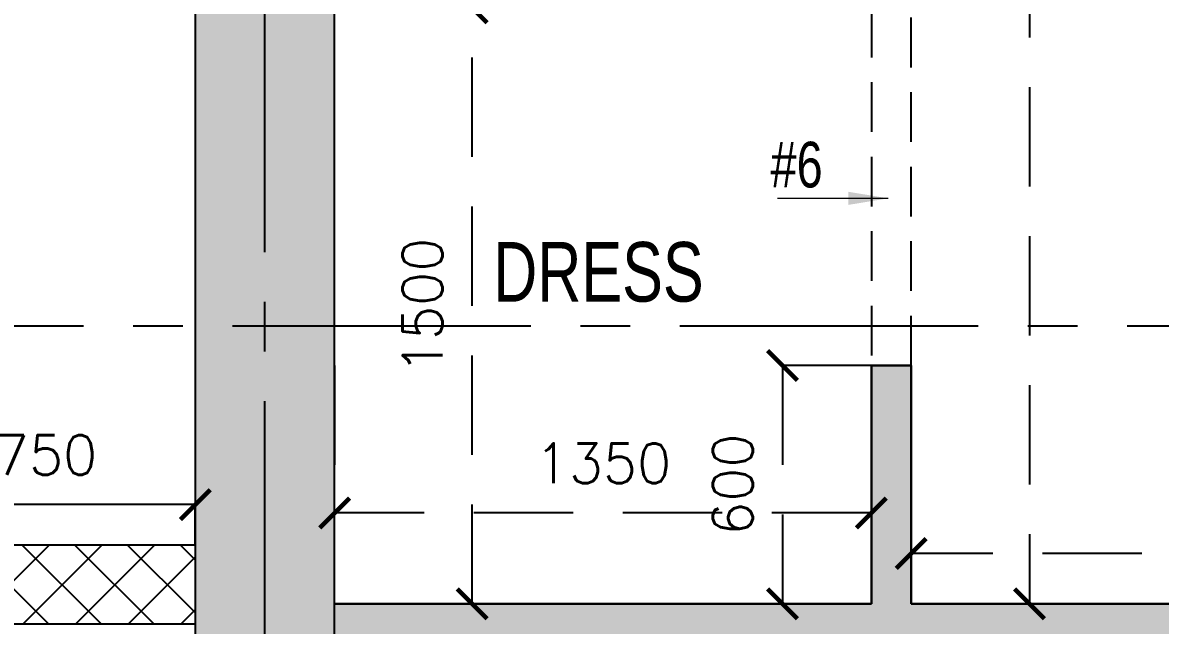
# Model space of a CAD drawing. Header units: millimetres. Extents: x 1124992 to 1258557, y -5767803 to -5695799.
# Drawn here: x 1184398 to 1187259, y -5714803 to -5713286 of the extents above; entities that cross this region are included whole.
import ezdxf

# ---------------------------------------------------------------- set-up
doc = ezdxf.new("R2010")
doc.units = ezdxf.units.MM
doc.header["$LTSCALE"] = 1000
doc.header["$MEASUREMENT"] = 0
for name, pattern in [('$1$AUDIT_D_120904163729-0', [0]), ('$36$HIDDEN', [0.375, 0.25, -0.125]), ('3BHK-A$0$AUDIT_D_120904163729-0', [0]), ('3BHK-A$0$HIDDEN', [0.375, 0.25, -0.125]), ('AUDIT_D_120904163729-0', [0]), ('T8(T9 IS SIMILAR) - DIMENSION & TEXTING$0$HIDDEN', [0.375, 0.25, -0.125]), ('T8(T9 IS SIMILAR) - TYPICAL FLOOR ELEVATION$0$AUDIT_D_120904163729-0', [0]), ('T8(T9 IS SIMILAR) - TYPICAL FLOOR ELEVATION$0$HIDDEN', [0.375, 0.25, -0.125]), ('T8_REFUGE COLUMNS$0$CENTER2', [1.125, 0.75, -0.125, 0.125, -0.125])]:
    doc.linetypes.add(name, pattern=pattern)
doc.layers.get('0').update_dxf_attribs({"linetype": 'AUDIT_D_120904163729-0'})
for name, color, linetype in [('$0$A-HATCH -160', 251, '$1$AUDIT_D_120904163729-0'), ('$21$A-DIMENSIONS', 2, '$36$HIDDEN'), ('3BHK-A$0$A-HATCH -160', 251, '3BHK-A$0$AUDIT_D_120904163729-0'), ('3BHK-A$0$CUT-OUT', 49, 'Continuous'), ('T8(T9 IS SIMILAR) - DIMENSION & TEXTING$0$A-DIMENSIONS', 2, 'T8(T9 IS SIMILAR) - DIMENSION & TEXTING$0$HIDDEN'), ('T8(T9 IS SIMILAR) - TYPICAL FLOOR ELEVATION$0$A-DIM', 1, 'T8(T9 IS SIMILAR) - TYPICAL FLOOR ELEVATION$0$AUDIT_D_120904163729-0'), ('T8(T9 IS SIMILAR) - TYPICAL FLOOR ELEVATION$0$A-WALL HATCH', 252, 'T8(T9 IS SIMILAR) - TYPICAL FLOOR ELEVATION$0$AUDIT_D_120904163729-0'), ('T8(T9 IS SIMILAR) - TYPICAL FLOOR ELEVATION$0$A-WALL-FEATURES', 6, 'T8(T9 IS SIMILAR) - TYPICAL FLOOR ELEVATION$0$AUDIT_D_120904163729-0'), ('T8_REFUGE COLUMNS$0$A-CENTERLINE', 193, 'T8_REFUGE COLUMNS$0$CENTER2'), ('T8_REFUGE COLUMNS$0$A-RCC COLS', 3, 'Continuous'), ('T8_TYPICAL COLUMNS$0$A-RCC COLS', 3, 'Continuous')]:
    doc.layers.add(name, color=color, linetype=linetype)
for name, color, linetype, lineweight in [('3BHK-A$0$A-WALL- 160', 6, 'Continuous', 30), ('T8(T9 IS SIMILAR) - DIMENSION & TEXTING$0$a-Text', 4, 'Continuous', 0), ('T8(T9 IS SIMILAR) - DIMENSION & TEXTING$0$R0-18-10-2014-T1-1st Podium Floor Plan$0$Text', 2, 'Continuous', 0), ('T8(T9 IS SIMILAR)$0$D&W', 8, 'Continuous', 25)]:
    doc.layers.add(name, color=color, linetype=linetype, lineweight=lineweight)
doc.layers.add('T8_REFUGE COLUMNS$1$COL-HATCH', color=7, linetype='Continuous', lineweight=25, true_color=0xa3a3a3)
doc.styles.add('T8(T9 IS SIMILAR) - DIMENSION & TEXTING$0$ARIAL ARROW', font='swisscl.ttf')
doc.styles.add('T8(T9 IS SIMILAR) - DIMENSION & TEXTING$0$Romans 1', font='romans.shx', dxfattribs={"height": 100})
doc.styles.add('T8(T9 IS SIMILAR) - DIMENSION & TEXTING$0$Tahoma', font='tahoma.ttf')
doc.styles.add('T8(T9 IS SIMILAR) - TYPICAL FLOOR ELEVATION$0$Romans 1', font='romans.shx', dxfattribs={"height": 100})
doc.dimstyles.new('T8(T9 IS SIMILAR) - DIMENSION & TEXTING$0$ALPINE S', dxfattribs={"dimscale": 0, "dimtxt": 100, "dimasz": 75, "dimexe": 0, "dimexo": 0, "dimgap": 75, "dimtad": 1, "dimdec": 0, "dimzin": 0, "dimdsep": 46, "dimtxsty": 'T8(T9 IS SIMILAR) - DIMENSION & TEXTING$0$Romans 1', "dimblk": 'T8(T9 IS SIMILAR) - DIMENSION & TEXTING$0$_ArchTick', "dimcen": 0.09, "dimclrd": 256, "dimclre": 256, "dimclrt": 7, "dimadec": 0, "dimazin": 0, "dimtfac": 1, "dimtdec": 0, "dimtofl": 0, "dimtmove": 1, "dimatfit": 0, "dimldrblk": 'T8(T9 IS SIMILAR) - DIMENSION & TEXTING$0$_Open90', "dimfxl": 1, "dimtolj": 1, "dimtzin": 0, "dimarcsym": 0})
doc.dimstyles.new('T8(T9 IS SIMILAR) - DIMENSION & TEXTING$0$SAMATA STD', dxfattribs={"dimtxt": 100, "dimasz": 50, "dimexe": 50, "dimexo": 50, "dimgap": 10, "dimtad": 0, "dimdec": 0, "dimrnd": 5, "dimzin": 0, "dimdsep": 46, "dimtxsty": 'T8(T9 IS SIMILAR) - DIMENSION & TEXTING$0$Tahoma', "dimblk": 'T8(T9 IS SIMILAR) - DIMENSION & TEXTING$0$_Origin2', "dimcen": -50, "dimdle": 50, "dimclrd": 7, "dimclre": 7, "dimclrt": 7, "dimadec": 0, "dimazin": 0, "dimtfac": 1, "dimtdec": 0, "dimtmove": 1, "dimatfit": 3, "dimfxl": 150, "dimtfill": 1, "dimtolj": 1, "dimtzin": 0, "dimlwd": -1, "dimlwe": -1, "dimarcsym": 0})
doc.dimstyles.new('T8(T9 IS SIMILAR) - TYPICAL FLOOR ELEVATION$0$ALPINE S', dxfattribs={"dimscale": 0, "dimtxt": 100, "dimasz": 75, "dimexe": 0, "dimexo": 0, "dimgap": 75, "dimtad": 1, "dimdec": 0, "dimzin": 0, "dimdsep": 46, "dimtxsty": 'T8(T9 IS SIMILAR) - TYPICAL FLOOR ELEVATION$0$Romans 1', "dimblk": 'T8(T9 IS SIMILAR) - TYPICAL FLOOR ELEVATION$0$_ArchTick', "dimcen": 0.09, "dimclrd": 256, "dimclre": 256, "dimclrt": 7, "dimadec": 0, "dimazin": 0, "dimtfac": 1, "dimtdec": 0, "dimtofl": 0, "dimtmove": 1, "dimatfit": 0, "dimldrblk": 'T8(T9 IS SIMILAR) - TYPICAL FLOOR ELEVATION$0$_Open90', "dimfxl": 1, "dimtolj": 1, "dimtzin": 0, "dimarcsym": 0})

# ---------------------------------------------------------------- blocks, each defined once
blk = doc.blocks.new('T8(T9 IS SIMILAR) - DIMENSION & TEXTING$0$_ArchTick')
at = {"color": 0, "linetype": 'ByBlock', "const_width": 0.15}
blk.add_lwpolyline([(-0.5, -0.5), (0.5, 0.5)], dxfattribs=at)
blk = doc.blocks.new('*D296')
at = {"layer": 'T8(T9 IS SIMILAR) - DIMENSION & TEXTING$0$A-DIMENSIONS', "linetype": 'T8(T9 IS SIMILAR) - DIMENSION & TEXTING$0$HIDDEN', "lineweight": -2, "transparency": 16777216}
for p, q in [((1188712.8, -5714398.7), (1188712.8, -5714621.8)), ((1186632.7, -5714448.7), (1186632.7, -5714621.8))]:
    blk.add_line(p, q, dxfattribs=at)
at = {"layer": 'T8(T9 IS SIMILAR) - DIMENSION & TEXTING$0$A-DIMENSIONS', "lineweight": -2, "transparency": 16777216}
blk.add_line((1188712.8, -5714621.8), (1186632.7, -5714621.8), dxfattribs=at)
at = {"layer": 'T8(T9 IS SIMILAR) - DIMENSION & TEXTING$0$A-DIMENSIONS', "linetype": 'ByBlock', "lineweight": -2, "transparency": 16777216, "xscale": 75, "yscale": 75, "zscale": 75, "rotation": 180}
blk.add_blockref('T8(T9 IS SIMILAR) - DIMENSION & TEXTING$0$_ArchTick', (1186632.7, -5714621.8), dxfattribs=at)
at = {"layer": 'T8(T9 IS SIMILAR) - DIMENSION & TEXTING$0$A-DIMENSIONS', "linetype": 'ByBlock', "lineweight": -2, "transparency": 16777216, "xscale": 75, "yscale": 75, "zscale": 75}
blk.add_blockref('T8(T9 IS SIMILAR) - DIMENSION & TEXTING$0$_ArchTick', (1188712.8, -5714621.8), dxfattribs=at)
at = {"layer": 'T8(T9 IS SIMILAR) - DIMENSION & TEXTING$0$A-DIMENSIONS', "color": 7, "linetype": 'ByBlock', "transparency": 16777216, "insert": (1187672.7, -5714496.8), "char_height": 100, "attachment_point": 5, "style": 'T8(T9 IS SIMILAR) - DIMENSION & TEXTING$0$Romans 1'}
blk.add_mtext('\\A1;2080', dxfattribs=at)
blk = doc.blocks.new('T8(T9 IS SIMILAR) - DIMENSION & TEXTING$0$_Open90')
at = {"color": 0, "linetype": 'ByBlock', "lineweight": -2}
for p, q in [((-0.5, 0.5), (0, 0)), ((0, 0), (-1, 0)), ((0, 0), (-0.5, -0.5))]:
    blk.add_line(p, q, dxfattribs=at)
blk = doc.blocks.new('*D297')
at = {"layer": 'T8(T9 IS SIMILAR) - DIMENSION & TEXTING$0$A-DIMENSIONS', "linetype": 'T8(T9 IS SIMILAR) - DIMENSION & TEXTING$0$HIDDEN', "lineweight": -2, "transparency": 16777216}
for p, q in [((1186532.7, -5714148.7), (1186309.2, -5714148.7)), ((1186532.7, -5714748.7), (1186309.2, -5714748.7))]:
    blk.add_line(p, q, dxfattribs=at)
at = {"layer": 'T8(T9 IS SIMILAR) - DIMENSION & TEXTING$0$A-DIMENSIONS', "lineweight": -2, "transparency": 16777216}
blk.add_line((1186309.2, -5714148.7), (1186309.2, -5714748.7), dxfattribs=at)
at = {"layer": 'T8(T9 IS SIMILAR) - DIMENSION & TEXTING$0$A-DIMENSIONS', "linetype": 'ByBlock', "lineweight": -2, "transparency": 16777216, "xscale": 75, "yscale": 75, "zscale": 75}
for p, rotation in [((1186309.2, -5714148.7), 90), ((1186309.2, -5714748.7), 270)]:
    blk.add_blockref('T8(T9 IS SIMILAR) - DIMENSION & TEXTING$0$_ArchTick', p, dxfattribs=dict(at, rotation=rotation))
at = {"layer": 'T8(T9 IS SIMILAR) - DIMENSION & TEXTING$0$A-DIMENSIONS', "color": 7, "linetype": 'ByBlock', "transparency": 16777216, "insert": (1186184.2, -5714448.7), "char_height": 100, "attachment_point": 5, "rotation": 90, "style": 'T8(T9 IS SIMILAR) - DIMENSION & TEXTING$0$Romans 1'}
blk.add_mtext('\\A1;600', dxfattribs=at)
blk = doc.blocks.new('*D298')
at = {"layer": 'T8(T9 IS SIMILAR) - DIMENSION & TEXTING$0$A-DIMENSIONS', "linetype": 'T8(T9 IS SIMILAR) - DIMENSION & TEXTING$0$HIDDEN', "lineweight": -2, "transparency": 16777216}
for p, q in [((1185182.7, -5714148.7), (1185182.7, -5714520)), ((1186532.7, -5714148.7), (1186532.7, -5714520))]:
    blk.add_line(p, q, dxfattribs=at)
at = {"layer": 'T8(T9 IS SIMILAR) - DIMENSION & TEXTING$0$A-DIMENSIONS', "lineweight": -2, "transparency": 16777216}
blk.add_line((1186532.7, -5714520), (1185182.7, -5714520), dxfattribs=at)
at = {"layer": 'T8(T9 IS SIMILAR) - DIMENSION & TEXTING$0$A-DIMENSIONS', "linetype": 'ByBlock', "lineweight": -2, "transparency": 16777216, "xscale": 75, "yscale": 75, "zscale": 75, "rotation": 180}
blk.add_blockref('T8(T9 IS SIMILAR) - DIMENSION & TEXTING$0$_ArchTick', (1185182.7, -5714520), dxfattribs=at)
at = {"layer": 'T8(T9 IS SIMILAR) - DIMENSION & TEXTING$0$A-DIMENSIONS', "linetype": 'ByBlock', "lineweight": -2, "transparency": 16777216, "xscale": 75, "yscale": 75, "zscale": 75}
blk.add_blockref('T8(T9 IS SIMILAR) - DIMENSION & TEXTING$0$_ArchTick', (1186532.7, -5714520), dxfattribs=at)
at = {"layer": 'T8(T9 IS SIMILAR) - DIMENSION & TEXTING$0$A-DIMENSIONS', "color": 7, "linetype": 'ByBlock', "transparency": 16777216, "insert": (1185857.7, -5714395), "char_height": 100, "attachment_point": 5, "style": 'T8(T9 IS SIMILAR) - DIMENSION & TEXTING$0$Romans 1'}
blk.add_mtext('\\A1;1350', dxfattribs=at)
blk = doc.blocks.new('*D299')
at = {"layer": 'T8(T9 IS SIMILAR) - DIMENSION & TEXTING$0$A-DIMENSIONS', "linetype": 'T8(T9 IS SIMILAR) - DIMENSION & TEXTING$0$HIDDEN', "lineweight": -2, "transparency": 16777216}
for p, q in [((1185738.3, -5713248.7), (1185528.7, -5713248.7)), ((1185784.1, -5714748.7), (1185528.7, -5714748.7))]:
    blk.add_line(p, q, dxfattribs=at)
at = {"layer": 'T8(T9 IS SIMILAR) - DIMENSION & TEXTING$0$A-DIMENSIONS', "lineweight": -2, "transparency": 16777216}
blk.add_line((1185528.7, -5714748.7), (1185528.7, -5713248.7), dxfattribs=at)
at = {"layer": 'T8(T9 IS SIMILAR) - DIMENSION & TEXTING$0$A-DIMENSIONS', "linetype": 'ByBlock', "lineweight": -2, "transparency": 16777216, "xscale": 75, "yscale": 75, "zscale": 75}
for p, rotation in [((1185528.7, -5713248.7), 90), ((1185528.7, -5714748.7), 270)]:
    blk.add_blockref('T8(T9 IS SIMILAR) - DIMENSION & TEXTING$0$_ArchTick', p, dxfattribs=dict(at, rotation=rotation))
at = {"layer": 'T8(T9 IS SIMILAR) - DIMENSION & TEXTING$0$A-DIMENSIONS', "color": 7, "linetype": 'ByBlock', "transparency": 16777216, "insert": (1185403.7, -5713998.7), "char_height": 100, "attachment_point": 5, "rotation": 90, "style": 'T8(T9 IS SIMILAR) - DIMENSION & TEXTING$0$Romans 1'}
blk.add_mtext('\\A1;1500', dxfattribs=at)
blk = doc.blocks.new('*D291')
at = {"layer": 'T8(T9 IS SIMILAR) - DIMENSION & TEXTING$0$A-DIMENSIONS', "linetype": 'T8(T9 IS SIMILAR) - DIMENSION & TEXTING$0$HIDDEN', "lineweight": -2, "transparency": 16777216}
for p, q in [((1187097.1, -5710073.7), (1186930.2, -5710073.7)), ((1187097.1, -5714748.5), (1186930.2, -5714748.5))]:
    blk.add_line(p, q, dxfattribs=at)
at = {"layer": 'T8(T9 IS SIMILAR) - DIMENSION & TEXTING$0$A-DIMENSIONS', "lineweight": -2, "transparency": 16777216}
blk.add_line((1186930.2, -5710073.7), (1186930.2, -5714748.5), dxfattribs=at)
at = {"layer": 'T8(T9 IS SIMILAR) - DIMENSION & TEXTING$0$A-DIMENSIONS', "linetype": 'ByBlock', "lineweight": -2, "transparency": 16777216, "xscale": 75, "yscale": 75, "zscale": 75}
for p, rotation in [((1186930.2, -5710073.7), 90), ((1186930.2, -5714748.5), 270)]:
    blk.add_blockref('T8(T9 IS SIMILAR) - DIMENSION & TEXTING$0$_ArchTick', p, dxfattribs=dict(at, rotation=rotation))
at = {"layer": 'T8(T9 IS SIMILAR) - DIMENSION & TEXTING$0$A-DIMENSIONS', "color": 7, "linetype": 'ByBlock', "transparency": 16777216, "insert": (1186805.2, -5712411.1), "char_height": 100, "attachment_point": 5, "rotation": 90, "style": 'T8(T9 IS SIMILAR) - DIMENSION & TEXTING$0$Romans 1'}
blk.add_mtext('\\A1;4675', dxfattribs=at)
blk = doc.blocks.new('T8(T9 IS SIMILAR) - DIMENSION & TEXTING$0$_Origin2')
at = {"color": 0, "linetype": 'ByBlock', "lineweight": -2}
blk.add_line((-0.5, 0), (-1, 0), dxfattribs=at)
for radius in [0.5, 0.25]:
    blk.add_circle((0, 0), radius, dxfattribs=at)
blk = doc.blocks.new('T8_REFUGE COLUMNS')
at = {"layer": 'T8_REFUGE COLUMNS$1$COL-HATCH', "linetype": 'ByBlock'}
h = blk.add_hatch(color=256, dxfattribs=at)
h.dxf.hatch_style = 1
h.paths.add_polyline_path([(1184832.1, -5718799.9), (1185182.1, -5718799.9), (1185182.1, -5709299.9), (1184832.1, -5709299.9)])
at = {"layer": 'T8_REFUGE COLUMNS$0$A-CENTERLINE'}
for p, q in [((1185007.1, -5719488.7), (1185007.1, -5698299.6)), ((1229551.2, -5714049.9), (1182156.9, -5714049.9))]:
    blk.add_line(p, q, dxfattribs=at)
at = {"layer": 'T8_REFUGE COLUMNS$0$A-RCC COLS', "linetype": 'ByBlock'}
blk.add_lwpolyline([(1184832.1, -5718799.9), (1185182.1, -5718799.9), (1185182.1, -5709299.9), (1184832.1, -5709299.9)], close=True, dxfattribs=at)
blk = doc.blocks.new('T8_TYPICAL COLUMNS')
at = {"layer": 'T8_TYPICAL COLUMNS$0$A-RCC COLS', "linetype": 'ByBlock'}
blk.add_blockref('T8_REFUGE COLUMNS', (0, 0), dxfattribs=at)
blk = doc.blocks.new('3BHK-A')
at = {"layer": '3BHK-A$0$A-HATCH -160', "linetype": 'ByBlock'}
h = blk.add_hatch(dxfattribs=at)
h.set_pattern_fill('ZIGZAG', color=256, scale=250)
h.set_pattern_definition([(9e-15, (1e-08, 0), (31.25, 31.25), [31.25, -31.25]), (90, (31.25, 0), (-31.25, 31.25), [31.25, -31.25])])
h.paths.add_polyline_path([(1185182.8, -5714749.5), (1186532.7, -5714749.5), (1186532.7, -5714149.5), (1186632.7, -5714149.5), (1186632.7, -5714749.5), (1188712.7, -5714749.5), (1188712.7, -5714049.5), (1189032.5, -5714049.5), (1189032.5, -5714149.5), (1188812.7, -5714149.5), (1188812.7, -5715449.5), (1189032.5, -5715449.5), (1189032.5, -5715549.5), (1188712.7, -5715549.5), (1188712.7, -5714849.5), (1186632.7, -5714849.5), (1186632.7, -5715664.5), (1186532.7, -5715664.5), (1186532.7, -5714849.5), (1185182.8, -5714849.5)])
h.paths.add_polyline_path([(1185182.8, -5713249.5), (1185782.7, -5713249.5), (1185782.7, -5713149.5), (1185182.8, -5713149.5)])
h.paths.add_polyline_path([(1186532.7, -5710699.5), (1186632.7, -5710699.5), (1186632.7, -5713249.5), (1186532.7, -5713249.5)])
h.paths.add_polyline_path([(1186532.7, -5717399.5), (1186632.7, -5717399.5), (1186632.7, -5716414.5), (1186532.7, -5716414.5)])
h.paths.add_polyline_path([(1194902.2, -5715375), (1194082.3, -5715375), (1194082.3, -5715475), (1194902.2, -5715475)])
h.paths.add_polyline_path([(1195782.2, -5715375), (1196682.2, -5715375), (1196682.2, -5715475), (1195782.2, -5715475)])
h.paths.add_polyline_path([(1194132.5, -5714149.9), (1196532.4, -5714149.9), (1196532.4, -5714049.9), (1194132.5, -5714049.9)])
h.paths.add_polyline_path([(1197432.4, -5711800.2), (1197532.4, -5711800.2), (1197532.4, -5714149.9), (1197432.4, -5714149.9)])
h.paths.add_polyline_path([(1198282.4, -5714149.9), (1198958.7, -5714149.9), (1198958.7, -5714049.9), (1198282.4, -5714049.9)])
h.paths.add_polyline_path([(1196871.9, -5720208.6), (1196082.2, -5720209.7), (1196082.3, -5720109.7), (1196082.2, -5720109.7), (1196182.2, -5720109.7), (1196871.9, -5720108.6)])
h.paths.add_polyline_path([(1193397.2, -5709939.9), (1193882.3, -5709939.6), (1193882.3, -5710040.1), (1193397.3, -5710040.1)])
h.paths.add_polyline_path([(1186632.7, -5708554.7), (1187192.3, -5708554.8), (1187192.3, -5708654.7), (1186632.7, -5708654.7)])
h.paths.add_polyline_path([(1194182.3, -5715724), (1194082.3, -5715724), (1194082.3, -5715474), (1194182.3, -5715474)])
at = {"layer": '3BHK-A$0$A-WALL- 160', "linetype": 'ByBlock'}
for p, q in [((1186632.7, -5714148.5, 0), (1186532.7, -5714148.5, 0)), ((1186532.7, -5714148.5, 0), (1186532.7, -5714748.5, 0)), ((1186632.7, -5714148.5, 0), (1186632.7, -5714748.5, 0)), ((1186532.7, -5714748.5, 0), (1185182.8, -5714748.5, 0)), ((1188712.7, -5714748.5, 0), (1186632.7, -5714748.5, 0))]:
    blk.add_line(p, q, dxfattribs=at)
at = {"layer": '3BHK-A$0$CUT-OUT', "linetype": '3BHK-A$0$HIDDEN', "ltscale": 0.5, "elevation": 0}
blk.add_lwpolyline([(1186532.7, -5714148.5), (1186632.7, -5714148.5), (1186632.7, -5713248.5), (1186532.7, -5713248.5)], close=True, dxfattribs=at)
blk = doc.blocks.new('T8(T9 IS SIMILAR) - TYPICAL FLOOR ELEVATION$0$_ArchTick')
at = {"color": 0, "linetype": 'ByBlock', "const_width": 0.15}
blk.add_lwpolyline([(-0.5, -0.5), (0.5, 0.5)], dxfattribs=at)
blk = doc.blocks.new('*D746')
at = {"layer": 'T8(T9 IS SIMILAR) - TYPICAL FLOOR ELEVATION$0$A-DIM', "linetype": 'T8(T9 IS SIMILAR) - TYPICAL FLOOR ELEVATION$0$HIDDEN', "lineweight": -2, "transparency": 16777216}
for p, q in [((1184082.1, -5714599.9), (1184082.1, -5714499.1)), ((1184832.1, -5714599.9), (1184832.1, -5714499.1))]:
    blk.add_line(p, q, dxfattribs=at)
at = {"layer": 'T8(T9 IS SIMILAR) - TYPICAL FLOOR ELEVATION$0$A-DIM', "lineweight": -2, "transparency": 16777216}
blk.add_line((1184832.1, -5714499.1), (1184082.1, -5714499.1), dxfattribs=at)
at = {"layer": 'T8(T9 IS SIMILAR) - TYPICAL FLOOR ELEVATION$0$A-DIM', "linetype": 'ByBlock', "lineweight": -2, "transparency": 16777216, "xscale": 75, "yscale": 75, "zscale": 75, "rotation": 180}
blk.add_blockref('T8(T9 IS SIMILAR) - TYPICAL FLOOR ELEVATION$0$_ArchTick', (1184082.1, -5714499.1), dxfattribs=at)
at = {"layer": 'T8(T9 IS SIMILAR) - TYPICAL FLOOR ELEVATION$0$A-DIM', "linetype": 'ByBlock', "lineweight": -2, "transparency": 16777216, "xscale": 75, "yscale": 75, "zscale": 75}
blk.add_blockref('T8(T9 IS SIMILAR) - TYPICAL FLOOR ELEVATION$0$_ArchTick', (1184832.1, -5714499.1), dxfattribs=at)
at = {"layer": 'T8(T9 IS SIMILAR) - TYPICAL FLOOR ELEVATION$0$A-DIM', "color": 7, "linetype": 'ByBlock', "transparency": 16777216, "insert": (1184457.1, -5714374.1), "char_height": 100, "attachment_point": 5, "style": 'T8(T9 IS SIMILAR) - TYPICAL FLOOR ELEVATION$0$Romans 1'}
blk.add_mtext('\\A1;750', dxfattribs=at)
blk = doc.blocks.new('T8(T9 IS SIMILAR) - TYPICAL FLOOR ELEVATION$0$_Open90')
at = {"color": 0, "linetype": 'ByBlock', "lineweight": -2}
for p, q in [((-0.5, 0.5), (0, 0)), ((0, 0), (-1, 0)), ((0, 0), (-0.5, -0.5))]:
    blk.add_line(p, q, dxfattribs=at)
blk = doc.blocks.new('T8(T9 IS SIMILAR) - DIMENSION & TEXTING')
at = {"layer": 'T8(T9 IS SIMILAR) - DIMENSION & TEXTING$0$a-Text', "style": 'T8(T9 IS SIMILAR) - DIMENSION & TEXTING$0$ARIAL ARROW'}
blk.add_text('DRESS', height=150, dxfattribs=at).set_placement((1185581.4, -5713988.1, 0.5))
at = {"layer": 'T8(T9 IS SIMILAR) - DIMENSION & TEXTING$0$R0-18-10-2014-T1-1st Podium Floor Plan$0$Text', "insert": (1186279.3, -5713585.9), "char_height": 114.75, "width": 251.09, "attachment_point": 1, "style": 'T8(T9 IS SIMILAR) - DIMENSION & TEXTING$0$ARIAL ARROW'}
blk.add_mtext('#6', dxfattribs=at)
at = {"layer": 'T8(T9 IS SIMILAR) - DIMENSION & TEXTING$0$A-DIMENSIONS', "linetype": 'ByBlock'}
for base, p1, p2, angle, picture, middle in [((1186930.2, -5714748.5, 0.5), (1187097.1, -5710073.7, 1), (1187097.1, -5714748.5, 1), 90, '*D291', (1186805.2, -5712411.1, 0.5)), ((1185528.7, -5713248.7, 0.5), (1185784.1, -5714748.7, 0.5), (1185738.3, -5713248.7, 0.5), 90, '*D299', (1185403.7, -5713998.7, 0.5)), ((1186309.2, -5714748.7, 0.5), (1186532.7, -5714148.7, 0.5), (1186532.7, -5714748.7, 0.5), 90, '*D297', (1186184.2, -5714448.7, 0.5)), ((1185182.7, -5714520, 0.5), (1186532.7, -5714148.7, 0.5), (1185182.7, -5714148.7, 0.9), 180, '*D298', (1185857.7, -5714395, 0.5)), ((1186632.7, -5714621.8, 0.5), (1188712.8, -5714398.7, 0.5), (1186632.7, -5714448.7, 0.5), 180, '*D296', (1187672.7, -5714496.8, 0.5))]:
    dim = blk.add_linear_dim(base=base, p1=p1, p2=p2, angle=angle, dimstyle='T8(T9 IS SIMILAR) - DIMENSION & TEXTING$0$ALPINE S', override={"dimscale": 1, "dimfxl": 5, "dimarcsym": 1}, dxfattribs=at)
    dim.commit()
    dim.dimension.update_dxf_attribs({"geometry": picture, "text_midpoint": middle})
at = {"layer": 'T8(T9 IS SIMILAR) - DIMENSION & TEXTING$0$R0-18-10-2014-T1-1st Podium Floor Plan$0$Text'}
blk.add_leader([(1186575.1, -5713728.2, 0.7), (1186325, -5713728.2, 0.7), (1186296.2, -5713728.2, 0.7)], dimstyle='T8(T9 IS SIMILAR) - DIMENSION & TEXTING$0$SAMATA STD', override={"dimasz": 100, "dimclrd": 2, "dimfxlon": 1, "dimarcsym": 1}, dxfattribs=at)
blk = doc.blocks.new('T8(T9 IS SIMILAR) - TYPICAL FLOOR ELEVATION')
at = {"layer": 'T8(T9 IS SIMILAR) - TYPICAL FLOOR ELEVATION$0$A-WALL HATCH', "linetype": 'ByBlock'}
h = blk.add_hatch(dxfattribs=at)
h.set_pattern_fill('ANSI37', color=256, scale=750, angle=90)
h.set_pattern_definition([(135, (-4500972.9, -6862799.35), (-66.2912607, -66.2912607), []), (225, (-4500972.9, -6862799.35), (66.2912607, -66.2912607), [])])
h.paths.add_polyline_path([(1184082.1, -5714799.9), (1184082.1, -5714599.9), (1184832.1, -5714599.9), (1184832.1, -5714799.9)])
at = {"layer": 'T8(T9 IS SIMILAR) - TYPICAL FLOOR ELEVATION$0$A-WALL-FEATURES', "linetype": 'ByBlock'}
blk.add_lwpolyline([(1184082.1, -5714799.9), (1184082.1, -5714599.9), (1184832.1, -5714599.9), (1184832.1, -5714799.9)], close=True, dxfattribs=at)
at = {"layer": 'T8(T9 IS SIMILAR) - TYPICAL FLOOR ELEVATION$0$A-DIM', "linetype": 'ByBlock'}
dim = blk.add_linear_dim(base=(1184082.1, -5714499.1, 0.3), p1=(1184832.1, -5714599.9, 0.3), p2=(1184082.1, -5714599.9, 0.3), angle=0, dimstyle='T8(T9 IS SIMILAR) - TYPICAL FLOOR ELEVATION$0$ALPINE S', override={"dimscale": 1, "dimfxl": 5, "dimarcsym": 1}, dxfattribs=at)
dim.commit()
dim.dimension.update_dxf_attribs({"geometry": '*D746', "text_midpoint": (1184457.1, -5714374.1, 0.3)})
blk = doc.blocks.new('T8(T9 IS SIMILAR)')
at = {"layer": 'T8(T9 IS SIMILAR)$0$D&W', "linetype": 'ByBlock'}
blk.add_blockref('3BHK-A', (0, 0), dxfattribs=at)
blk.add_blockref('T8(T9 IS SIMILAR) - TYPICAL FLOOR ELEVATION', (0, 0), dxfattribs=at)
blk.add_blockref('T8_TYPICAL COLUMNS', (0, 0), dxfattribs=at)

msp = doc.modelspace()

# ---------------------------------------------------------------- block references
at = {"layer": '$21$A-DIMENSIONS', "linetype": 'ByBlock'}
msp.add_blockref('T8(T9 IS SIMILAR)', (0, 0), dxfattribs=at)

# ---------------------------------------------------------------- next in the draw order: block references
at = {"layer": '$0$A-HATCH -160', "linetype": 'ByBlock'}
msp.add_blockref('T8(T9 IS SIMILAR) - DIMENSION & TEXTING', (0, 0), dxfattribs=at)

doc.saveas('drawing.dxf')
